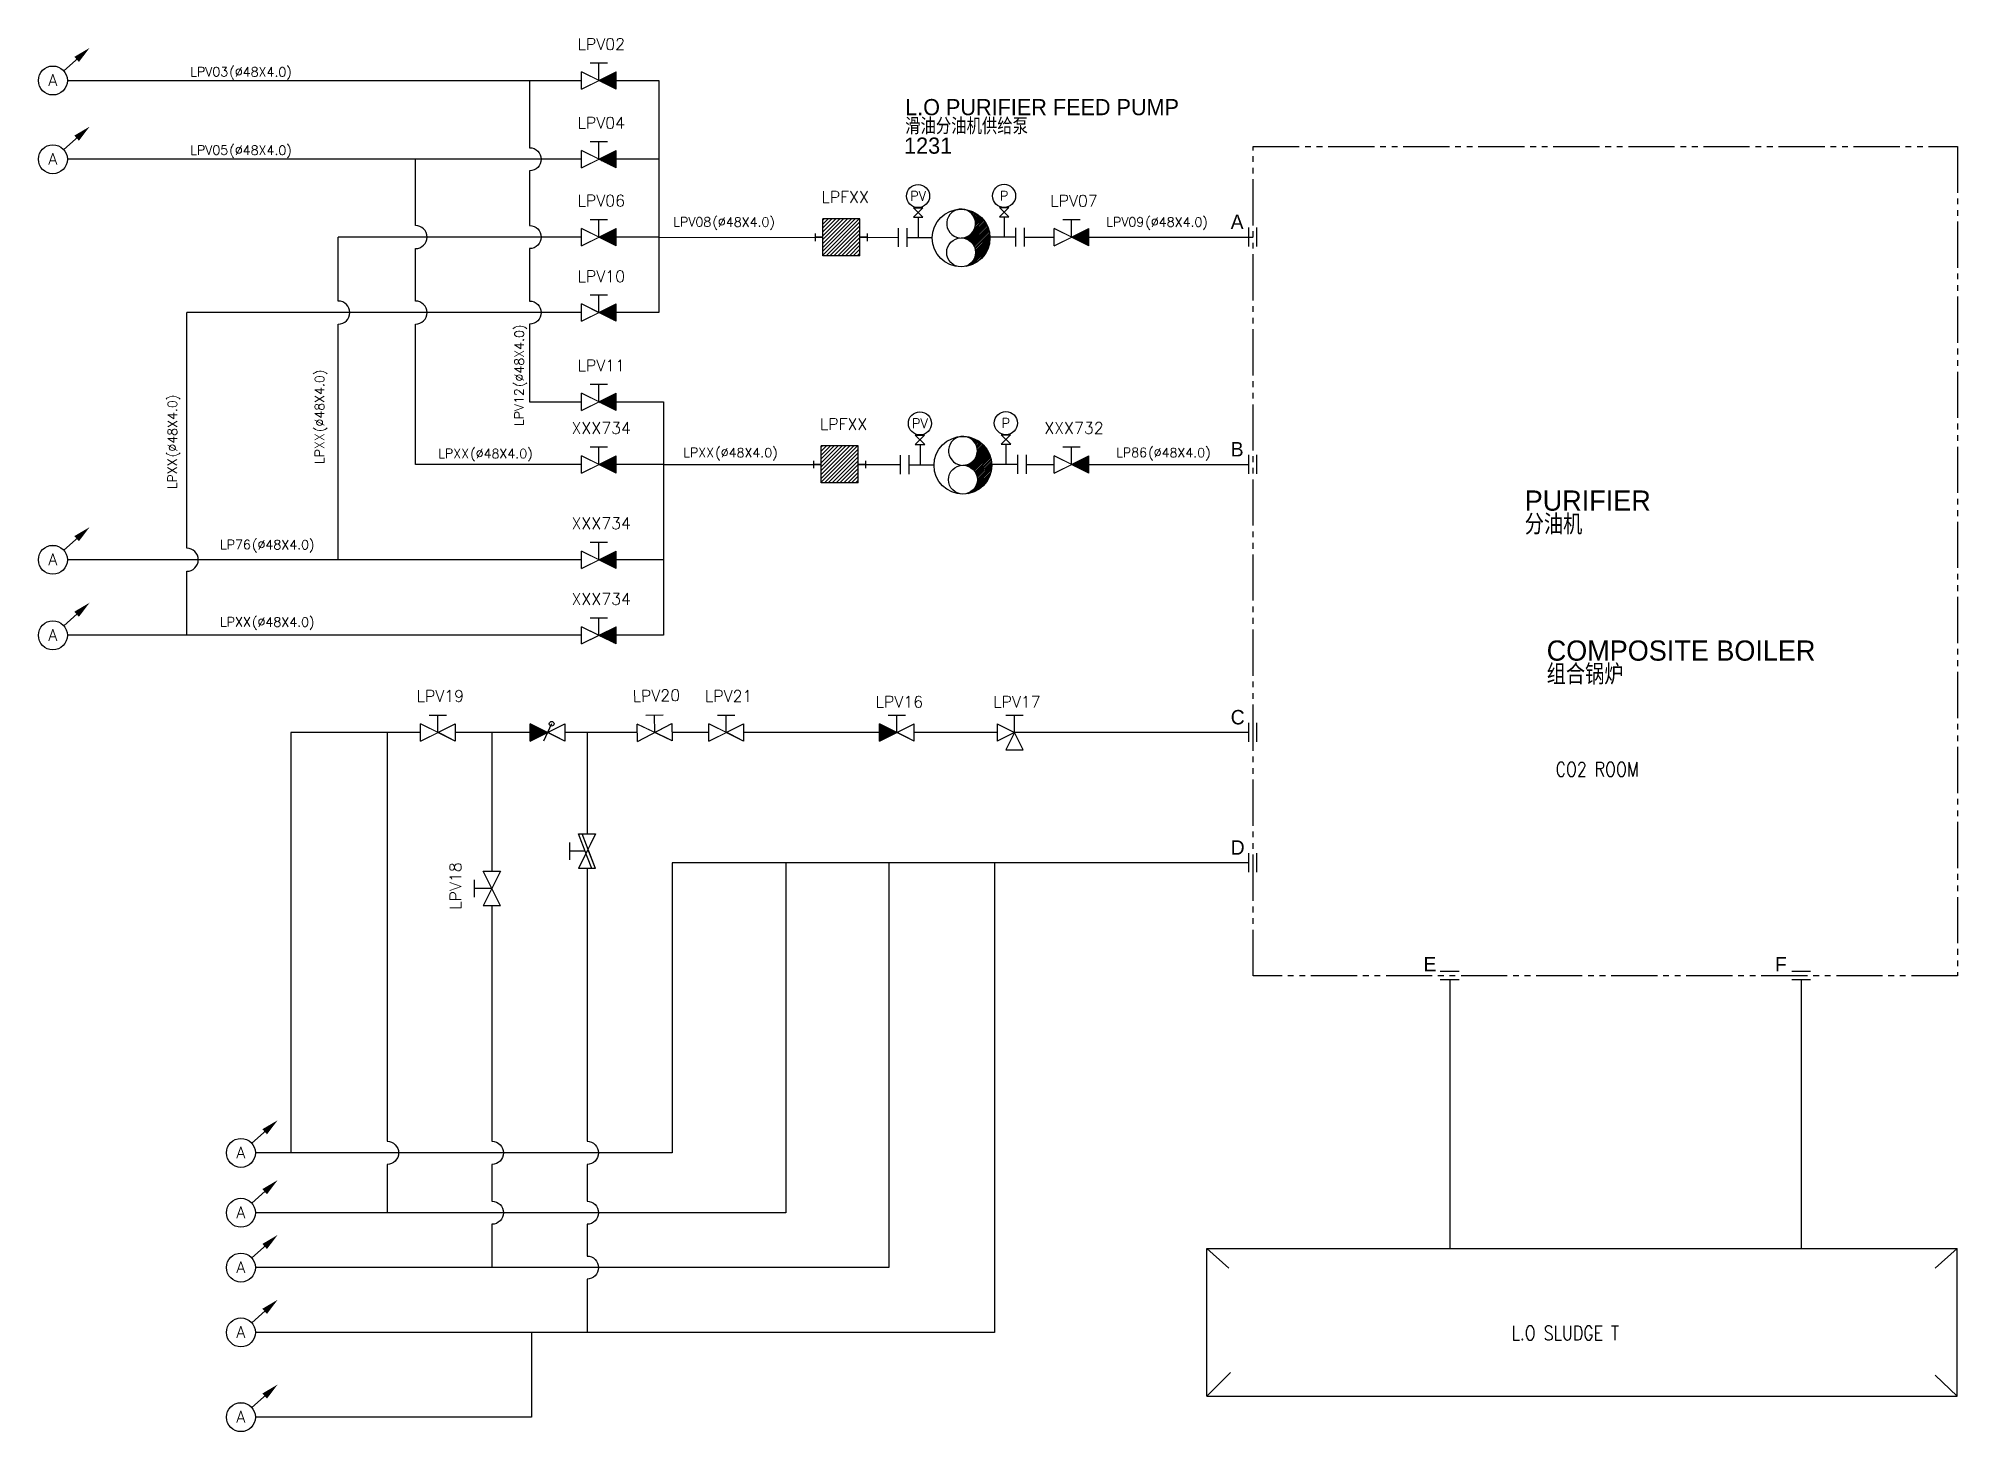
# Model space of a CAD drawing. Header units: millimetres. Extents: x 0 to 332, y 10 to 251.
import ezdxf
from ezdxf.enums import TextEntityAlignment as Align

# ---------------------------------------------------------------- set-up
doc = ezdxf.new("R2010")
doc.units = ezdxf.units.MM
doc.header["$MEASUREMENT"] = 0
doc.set_wipeout_variables(frame=1)
doc.linetypes.add('C_SOLID_L', pattern=[13, 8, -1, 1, -1, 1, -1])
for name, color, linetype in [('M001_Text', 2, 'Continuous'), ('M101_Equip', 221, 'Continuous'), ('M102_Equip_num', 2, 'Continuous'), ('M401_Hull', 4, 'Continuous'), ('M501_Pipe', 3, 'Continuous'), ('M503_Valve&Acces', 7, 'Continuous'), ('M504_Valve&Acces_num', 2, 'Continuous'), ('VALVE', 7, 'Continuous')]:
    doc.layers.add(name, color=color, linetype=linetype)
doc.styles.add('HZS', font='romans.shx', dxfattribs={"width": 0.8, "bigfont": 'hzdx.shx'})
doc.styles.add('ROMANC', font='romanc.shx', dxfattribs={"width": 0.8})
doc.styles.add('ROMANS', font='romans')
doc.styles.add('SYMED_CHINESE', font='short.shx', dxfattribs={"bigfont": 'hzdx.shx'})

# ---------------------------------------------------------------- blocks, each defined once
blk = doc.blocks.new('CONNECT_INNER')
at = {"color": 11}
blk.add_line((5.93, 5.27), (1.87, 1.66), dxfattribs=at)
blk.add_solid([(4.51, 3.21), (3.72, 4.1), (6.36, 5.65)], dxfattribs=at)
at = {"color": 2, "ltscale": 5, "style": 'ROMANS'}
blk.add_attdef('CODE', text='', height=2, dxfattribs=at).set_placement((-0.01, 0.07), align=Align.MIDDLE)
at = {"color": 0, "ltscale": 5, "style": 'SYMED_CHINESE', "flags": 1}
for tag, p in [('REMARKS', (10.9, -0.65)), ('SIZE', (8.37, 1.48))]:
    blk.add_attdef(tag, text='', height=2, dxfattribs=at).set_placement(p, align=Align.MIDDLE)
at = {"color": 40, "ltscale": 5, "flags": 1}
for tag, p, height, style in [('CONNE', (-3.88, -5.26), 2, 'ROMANS'), ('CONNC', (-3.94, -8.1), 3, 'SYMED_CHINESE')]:
    blk.add_attdef(tag, p, '', height=height, dxfattribs=dict(at, style=style))
blk.add_wipeout([(0.13, 2.5), (0.26, 2.49), (0.37, 2.48), (0.61, 2.43), (0.61, 2.43), (0.84, 2.36), (0.97, 2.31), (1.08, 2.26), (1.3, 2.14), (1.42, 2.06), (1.56, 1.96), (1.67, 1.87), (1.77, 1.78), (1.77, 1.78), (1.87, 1.66), (1.95, 1.57), (2.06, 1.42), (2.12, 1.33), (2.22, 1.16), (2.3, 1), (2.34, 0.91), (2.41, 0.69), (2.45, 0.52), (2.48, 0.34), (2.5, 0.1), (2.5, -0.13), (2.48, -0.37), (2.45, -0.54), (2.41, -0.7), (2.35, -0.87), (2.25, -1.11), (2.16, -1.27), (2.06, -1.43), (1.96, -1.56), (1.81, -1.74), (1.67, -1.87), (1.55, -1.97), (1.45, -2.04), (1.33, -2.13), (1.14, -2.23), (0.96, -2.31), (0.8, -2.37), (0.59, -2.43), (0.4, -2.47), (0.23, -2.5), (-0.03, -2.51), (-0.28, -2.49), (-0.64, -2.42), (-0.91, -2.34), (-1.19, -2.2), (-1.46, -2.03), (-1.66, -1.87), (-1.86, -1.68), (-1.96, -1.56), (-2.05, -1.44), (-2.18, -1.23), (-2.29, -1.02), (-2.38, -0.8), (-2.44, -0.56), (-2.47, -0.42), (-2.5, -0.21), (-2.51, 0), (-2.5, 0.17), (-2.49, 0.28), (-2.47, 0.4), (-2.45, 0.54), (-2.4, 0.72), (-2.35, 0.87), (-2.29, 1.02), (-2.18, 1.23), (-2.13, 1.32), (-2.06, 1.43), (-1.97, 1.55), (-1.86, 1.68), (-1.72, 1.82), (-1.59, 1.94), (-1.4, 2.08), (-1.29, 2.15), (-1.16, 2.22), (-0.98, 2.31), (-0.84, 2.36), (-0.66, 2.42), (-0.42, 2.47), (-0.09, 2.5), (0.1, 2.5)])
at = {"color": 11}
blk.add_circle((0, 0), 2.51, dxfattribs=at)
blk = doc.blocks.new('齿轮泵')
for p, q in [((0.54, 2.45), (0.52, 2.43)), ((0.66, 2.44), (0.63, 2.4)), ((0.77, 2.4), (0.72, 2.35)), ((0.88, 2.37), (0.81, 2.3)), ((0.99, 2.34), (0.89, 2.24)), ((1.1, 2.3), (0.97, 2.18)), ((1.19, 2.26), (1.05, 2.11)), ((1.28, 2.21), (1.11, 2.04)), ((1.38, 2.16), (1.18, 1.96)), ((1.47, 2.11), (1.23, 1.87)), ((1.56, 2.06), (1.28, 1.78)), ((1.64, 1.99), (1.32, 1.68)), ((1.71, 1.93), (1.35, 1.57)), ((1.79, 1.87), (1.38, 1.46)), ((1.87, 1.8), (1.4, 1.33)), ((1.94, 1.73), (1.4, 1.19)), ((0.36, 0.01), (0.32, -0.03)), ((0.55, 0.06), (0.44, -0.05)), ((0.81, 0.18), (0.55, -0.08)), ((2.2, 1.42), (0.66, -0.12)), ((2.25, 1.34), (0.75, -0.17)), ((2.3, 1.25), (0.84, -0.22)), ((2.35, 1.16), (0.92, -0.28)), ((2.4, 1.06), (1, -0.34)), ((2.45, 0.97), (1.07, -0.41)), ((2.49, 0.87), (1.13, -0.49)), ((2.52, 0.76), (1.2, -0.57)), ((2.13, 1.5), (1.21, 0.58)), ((2.55, 0.65), (1.24, -0.66)), ((2.59, 0.54), (1.29, -0.75)), ((2.07, 1.58), (1.33, 0.84)), ((2.61, 0.42), (1.33, -0.86)), ((2.62, 0.3), (1.36, -0.96)), ((2.01, 1.66), (1.38, 1.04)), ((2.64, 0.17), (1.39, -1.08)), ((2.65, 0.04), (1.4, -1.21)), ((0.95, -2.37), (2.51, -0.81)), ((2.57, -0.6), (1.06, -2.12)), ((2.43, -1.03), (1.17, -2.29)), ((2.61, -0.42), (1.31, -1.72)), ((2.63, -0.26), (1.38, -1.52)), ((2.65, -0.11), (1.4, -1.36)), ((1.48, -2.12), (2.27, -1.33)), ((0.62, -2.42), (0.57, -2.47)), ((1.01, -2.17), (0.75, -2.43))]:
    blk.add_line(p, q)
for centre, radius in [((0.15, -0.01), 2.5), ((0.15, -1.26), 1.25)]:
    blk.add_circle(centre, radius)
blk.add_arc((0.15, 1.24), 1.25, 270, 262.8878)
blk = doc.blocks.new('压力表及旋塞')
at = {"color": 7, "linetype": 'Continuous'}
blk.add_lwpolyline([(-0.82, 5.14), (0.8, 5.14), (-0.82, 3.52), (0.82, 3.52)], close=True, dxfattribs=at)
blk.add_lwpolyline([(0, 3.52), (0, 0)], dxfattribs=at)
blk.add_circle((-0.02, 7.16), 2, dxfattribs=at)
at = {"color": 2, "linetype": 'Continuous', "style": 'ROMANS'}
blk.add_attdef('SN', text='', height=1.66, dxfattribs=at).set_placement((-0.02, 7.16), align=Align.MIDDLE)
blk = doc.blocks.new('真空压力表及旋塞')
at = {"color": 7, "linetype": 'Continuous'}
blk.add_lwpolyline([(-0.82, 5.14), (0.8, 5.14), (-0.82, 3.52), (0.82, 3.52)], close=True, dxfattribs=at)
blk.add_lwpolyline([(0, 3.52), (0, 0)], dxfattribs=at)
blk.add_circle((-0.02, 7.16), 2, dxfattribs=at)
at = {"color": 2, "linetype": 'Continuous', "style": 'ROMANS'}
blk.add_attdef('SN', text='', height=1.66, dxfattribs=at).set_placement((-0.02, 7.16), align=Align.MIDDLE)
blk = doc.blocks.new('直通截止止回阀')
blk.add_wipeout([(-3, 1.5), (-3, -1.5), (0, 0)])
blk.add_line((-3, -1.5), (-3, 1.5))
blk.add_line((-3, -1.5), (-3, 1.5))
blk.add_wipeout([(0, 0), (3, 1.5), (3, -1.5)])
h = blk.add_hatch()
h.set_pattern_fill('ANSI31', color=256, scale=0.05, style=0)
h.set_pattern_definition([(45, (-1535.32346, 547.90707), (-0.112253202, 0.112253202), [])])
h.paths.add_polyline_path([(0, 0), (-3, 1.5), (-3, -1.5)])
for p, q in [((-3, -1.5), (3, 1.5)), ((3, -1.5), (-3, 1.5)), ((-1.5, 3), (1.5, 3)), ((0, 0), (0, 3)), ((3, -1.5), (3, 1.5)), ((3, -1.5), (3, 1.5))]:
    blk.add_line(p, q)
blk = doc.blocks.new('VALVE_CODE')
at = {"style": 'ROMANS', "flags": 1}
for tag, p in [('NAME', (-3.92, 0.56)), ('DN', (-2.6, 0.61)), ('PN', (-1.18, 0.47)), ('TYPE', (0.48, 0.45)), ('STANDARD', (1.45, 0.43)), ('MATERIAL(BODY)', (2.61, 0.46)), ('MATERIAL(DISC)', (3.99, 0.35)), ('MATERIAL(STEM)', (5.47, 0.39)), ('INSTALLING_FORM', (7.24, 0.42)), ('EXTENSION_ROD', (7.74, 0.39)), ('SURFACE_TREATMENT', (8.99, 0.3)), ('QTY.', (10.31, 0.41)), ('WEIGHT', (11.69, 0.23)), ('CERT.', (13.4, 0.32)), ('NAMEPLATE', (14.73, 0.26)), ('DWG._NAME', (16.24, 0.17)), ('REMARKS', (17.82, 0.31)), ('POR_NO.', (19.2, 0.21)), ('MATERIAL_CODE', (20.73, 0.09)), ('MOD.HISTORY', (22.19, 0.08))]:
    blk.add_attdef(tag, p, '', height=2, dxfattribs=at)
at = {"color": 2, "style": 'ROMANS'}
blk.add_attdef('CODE', text='', height=2, dxfattribs=at).set_placement((0.41, 1.3), align=Align.MIDDLE)
blk = doc.blocks.new('PIPE_CODE')
at = {"color": 2, "style": 'ROMANS'}
blk.add_attdef('CODE', text='', height=2, dxfattribs=at).set_placement((0.28, 0.9), align=Align.RIGHT)
at = {"color": 2, "style": 'ROMANS', "flags": 1}
blk.add_attdef('INSULATION', text='', height=2, dxfattribs=at).set_placement((4.91, 0.94), align=Align.CENTER)
at = {"color": 2, "style": 'ROMANS'}
for tag, p in [('SERVICE', (4.91, 0.88)), ('CLASS', (1.46, -2.93))]:
    blk.add_attdef(tag, text='', height=2, dxfattribs=at).set_placement(p, align=Align.CENTER)
blk.add_attdef('SIZE', (0.52, 0.86), '', height=2, dxfattribs=at)
at = {"color": 2, "style": 'ROMANS', "flags": 1}
for tag, p in [('DESIGN_PRESSURE', (1.52, 0.85)), ('DN', (2.08, 0.85)), ('DESIGN_TEMP', (2.46, 0.84)), ('MATERIAL', (4.52, 0.83)), ('PIPE_CONN.(JOINT)', (6.8, 0.91)), ("FITT'G", (7.54, 0.76)), ('PIPE_CONN.(GASKET)', (8.17, 0.8)), ('HYD.TEST(SHOP)', (9.93, 0.79)), ('HYD.TEST(SHIP)', (10.94, 0.8)), ('REMARK', (11.83, 0.8))]:
    blk.add_attdef(tag, p, '', height=2, dxfattribs=at)
blk = doc.blocks.new('直通单联滤器')
blk.add_wipeout([(-2.21, 2.21), (2.07, 2.21), (2.07, -2.07), (-2.21, -2.07)])
h = blk.add_hatch()
h.set_pattern_fill('ANSI31', color=256, scale=0.1, style=0)
h.set_pattern_definition([(45, (0, 0), (-0.224506, 0.224506), [])])
h.paths.add_polyline_path([(2.07, -2.07), (2.07, 2.21), (-2.21, 2.21), (-2.21, -2.07)])
for p, q in [((-3.07, 0.5), (-3.07, -0.36)), ((-3.07, 0.07), (-2.21, 0.07)), ((-2.21, 2.21), (2.07, 2.21)), ((-2.21, 2.21), (-2.21, -2.07)), ((2.07, 2.21), (2.07, -2.07)), ((2.07, 0.07), (2.93, 0.07)), ((2.93, 0.5), (2.93, -0.36)), ((-2.21, -2.07), (2.07, -2.07))]:
    blk.add_line(p, q)
blk = doc.blocks.new('FITT_CODE')
at = {"color": 2, "style": 'ROMANS'}
blk.add_attdef('CODE', text='', height=2, dxfattribs=at).set_placement((0, 1.07), align=Align.MIDDLE)
at = {"style": 'ROMANS', "flags": 1}
for tag, p in [('STANDARD', (4.27, 0)), ('NAME', (19.65, 0)), ('DN', (27.56, 0)), ('PN', (31.76, 0)), ('MATERIAL', (35.9, 0)), ('QTY.', (-4.01, -3.07)), ('CERT.', (3.14, -3.07)), ('NAMEPLATE', (11.84, -3.07)), ('REMARKS', (29.8, -3.07)), ('WEIGHT', (-3.74, -5.98)), ('SURFACE_TREATMENT', (7.76, -5.98)), ('MATERIAL_CODE', (40.55, -5.98)), ('POR_NO.', (-3.74, -9.04)), ('DWG._NAME', (11.39, -9.04)), ('MOD.HISTORY', (-3.74, -12.18))]:
    blk.add_attdef(tag, p, '', height=2, dxfattribs=at)
blk = doc.blocks.new('EQUIP_CODE')
at = {"linetype": 'Continuous', "style": 'SYMED_CHINESE'}
for tag, p in [('NAMEE', (0, 0)), ('NAMEC', (0, -4.12)), ('CAPACITY', (-0.23, -13.04))]:
    blk.add_attdef(tag, p, '', height=3.5, dxfattribs=at)
at = {"linetype": 'Continuous', "style": 'SYMED_CHINESE', "flags": 1}
blk.add_attdef('MARK', text='', height=3.5, dxfattribs=at).set_placement((-5.31, 1.22), align=Align.MIDDLE)
for tag, p in [('TYPE', (0, -8.55)), ('QTY.', (-0.14, -17.18)), ('WGT.(KG)', (0, -21.67)), ('MANUFACTURE', (0, -25.93)), ('REMARKS', (0, -29.65))]:
    blk.add_attdef(tag, p, '', height=3.5, dxfattribs=at)
blk = doc.blocks.new('CODE_TANK')
at = {"linetype": 'Continuous', "width": 0.8}
for tag, p, height, style in [('NAME(E)', (0, 0), 2.5, 'ROMANC'), ('NAME(C)', (0, -5.03), 3.5, 'HZS')]:
    blk.add_attdef(tag, p, '', height=height, dxfattribs=dict(at, style=style))
at = {"linetype": 'Continuous', "style": 'SYMED_CHINESE'}
blk.add_attdef('CAPACITY', (0, -11.33), '', height=3.5, dxfattribs=at)
at = {"linetype": 'Continuous', "style": 'SYMED_CHINESE', "flags": 1}
for tag, p in [('LOCATION', (0, -15.56)), ('REMARKS', (0.23, -19.91))]:
    blk.add_attdef(tag, p, '', height=3.5, dxfattribs=at)
blk = doc.blocks.new('直角截止阀')
blk.add_wipeout([(-3, 1.5), (-3, -1.5), (0, 0)])
blk.add_line((-1.5, 3), (1.5, 3))
blk.add_wipeout([(-1.5, -3), (1.5, -3), (0, 0)])
for p, q in [((-3, 1.5), (-3, -1.5)), ((-3, 1.5), (0, 0)), ((0, 0), (-3, -1.5)), ((0, 0), (-1.5, -3)), ((0, 0), (0, 3)), ((1.5, -3), (0, 0)), ((-1.5, -3), (1.5, -3))]:
    blk.add_line(p, q)
blk = doc.blocks.new('板式止回阀')
blk.add_wipeout([(-3, 1.5), (-3, -1.5), (0, 0)])
at = {"layer": 'VALVE'}
blk.add_line((-3, -1.5), (-3, 1.5), dxfattribs=at)
blk.add_wipeout([(0, 0), (3, 1.5), (3, -1.5)])
h = blk.add_hatch()
h.set_pattern_fill('ANSI31', color=256, scale=0.05, style=0)
h.set_pattern_definition([(45, (-1535.37231, 577.35505), (-0.112253202, 0.112253202), [])])
h.paths.add_polyline_path([(0, 0), (-3, 1.5), (-3, -1.5)])
for p, q in [((-3, -1.5), (3, 1.5)), ((3, -1.5), (-3, 1.5)), ((0.71, 1.5), (-0.71, -1.5)), ((3, 1.5), (3, -1.5))]:
    blk.add_line(p, q, dxfattribs=at)
blk.add_circle((0.71, 1.5), 0.405, dxfattribs=at)
blk = doc.blocks.new('蝶阀')
blk.add_wipeout([(-3, 1.5), (-3, -1.5), (0.37, -0.18)])
blk.add_line((-3, -1.5), (-3, 1.5))
blk.add_wipeout([(3, 1.5), (-0.37, 0.18), (3, -1.5)])
for p, q in [((3, -1.5), (-3, 1.5)), ((-3, -0.85), (3, 1.5)), ((-3, -1.5), (3, 0.85)), ((-1.5, 3), (1.5, 3)), ((0, 0.33), (0, 3)), ((3, 1.5), (3, -1.5))]:
    blk.add_line(p, q)
blk = doc.blocks.new('直通截止阀')
blk.add_wipeout([(-3, -1.5), (-3, 1.5), (0, 0)])
blk.add_line((-3, -1.5), (-3, 1.5))
blk.add_wipeout([(3, 1.5), (3, -1.5), (0, 0)])
for p, q in [((3, -1.5), (-3, 1.5)), ((-3, -1.5), (3, 1.5)), ((-1.5, 3), (1.5, 3)), ((0, 0), (0, 3)), ((3, 1.5), (3, -1.5))]:
    blk.add_line(p, q)

msp = doc.modelspace()

# ---------------------------------------------------------------- linework, layer by layer
at = {"layer": 'M101_Equip', "ltscale": 134.916}
for p, q in [((148.87, 215.33), (148.87, 218.6)), ((150.38, 215.33), (150.38, 218.6)), ((169.22, 215.38), (169.22, 218.65)), ((170.72, 215.38), (170.72, 218.65)), ((209.53, 215.4), (209.53, 218.67)), ((210.95, 215.4), (210.95, 218.67)), ((149.19, 175.96), (149.19, 179.23)), ((150.7, 175.96), (150.7, 179.23)), ((169.54, 176.01), (169.54, 179.28)), ((171.04, 176.01), (171.04, 179.28)), ((209.53, 176.01), (209.53, 179.28)), ((210.95, 176.01), (210.95, 179.28)), ((209.53, 129.59), (209.53, 132.86)), ((210.95, 129.59), (210.95, 132.86)), ((209.53, 107.02), (209.53, 110.29)), ((210.95, 107.02), (210.95, 110.29)), ((242.7, 89.86), (245.98, 89.86)), ((303.59, 89.86), (306.86, 89.86)), ((242.7, 88.44), (245.98, 88.44)), ((303.59, 88.44), (306.86, 88.44))]:
    msp.add_line(p, q, dxfattribs=at)
at = {"layer": 'M101_Equip'}
for p, q in [((150.38, 216.97), (154.75, 216.97)), ((169.22, 217.01), (164.81, 217.01)), ((150.7, 177.59), (155.07, 177.59)), ((169.54, 177.64), (165.13, 177.64))]:
    msp.add_line(p, q, dxfattribs=at)
at = {"layer": 'M101_Equip', "linetype": 'C_SOLID_L'}
msp.add_lwpolyline([(210.29, 232.71), (332.31, 232.71), (332.31, 89.05), (210.29, 89.05)], close=True, dxfattribs=at)
at = {"layer": 'M401_Hull'}
for p, q in [((202.25, 41.83), (332.22, 41.83)), ((202.25, 25.7), (202.25, 41.83)), ((202.25, 41.83), (206.11, 38.42)), ((202.25, 41.83), (332.22, 41.83)), ((202.25, 16.23), (202.25, 41.83)), ((202.25, 41.83), (206.11, 38.42)), ((332.22, 41.83), (328.41, 38.4)), ((332.22, 41.83), (328.41, 38.4)), ((332.22, 41.83), (328.41, 38.4)), ((332.22, 25.7), (332.22, 41.83)), ((332.22, 25.7), (332.22, 41.83)), ((332.22, 16.23), (332.22, 41.83)), ((202.25, 16.23), (206.36, 20.35)), ((332.22, 16.23), (328.41, 19.87)), ((332.22, 16.23), (328.41, 19.87)), ((332.22, 16.23), (328.41, 19.87)), ((202.25, 16.23), (332.22, 16.23)), ((202.25, 16.23), (332.22, 16.23))]:
    msp.add_line(p, q, dxfattribs=at)
at = {"layer": 'M501_Pipe', "color": 3}
for p, q in [((107.39, 217.03), (148.87, 216.97)), ((108.15, 177.64), (149.19, 177.64))]:
    msp.add_line(p, q, dxfattribs=at)
for points in [[(2.41, 244.15), (107.39, 244.15), (107.39, 203.94), (25.59, 203.94)], [(107.39, 230.51), (2.41, 230.51)], [(107.39, 217.03), (51.83, 217.03)], [(170.72, 217.01), (210.29, 217.01)], [(84.98, 188.48), (108.15, 188.48), (108.15, 148.04), (3.16, 148.04)], [(108.15, 177.64), (65.21, 177.64)], [(171.04, 177.64), (209.53, 177.64)], [(108.15, 161.13), (3.16, 161.13)], [(209.53, 131.22), (43.6, 131.22)], [(43.6, 131.22), (43.6, 58.39)], [(60.29, 131.22), (60.29, 66.77)], [(94.92, 131.22), (94.92, 66.77)], [(209.53, 108.65), (109.69, 108.65)], [(109.69, 108.65), (109.69, 66.77)], [(129.35, 108.65), (129.35, 66.77)], [(147.18, 108.65), (147.18, 66.77)], [(165.51, 108.65), (165.51, 66.77)], [(244.34, 88.44), (244.34, 41.84)], [(305.23, 88.44), (305.23, 41.84)], [(165.51, 66.77), (165.51, 27.29), (34.56, 27.29)], [(147.18, 66.77), (147.18, 38.52), (34.98, 38.52)], [(129.35, 66.77), (129.35, 48.02), (34.98, 48.02)], [(109.69, 66.77), (109.69, 58.39), (34.98, 58.39)], [(85.33, 27.29), (85.33, 12.61), (34.77, 12.61)]]:
    msp.add_lwpolyline(points, dxfattribs=at)
at = {"layer": 'M501_Pipe'}
for points in [[(84.98, 244.15), (84.98, 232.51), (84.98, 232.51, -1), (84.98, 228.51), (84.98, 228.51), (84.98, 219.03), (84.98, 219.03, -1), (84.98, 215.03), (84.98, 215.03), (84.98, 205.94), (84.98, 205.94, -1), (84.98, 201.94), (84.98, 201.94), (84.98, 188.48)], [(65.21, 177.64), (65.21, 201.94), (65.21, 201.94, 1), (65.21, 205.94), (65.21, 205.94), (65.21, 215.03), (65.21, 215.03, 1), (65.21, 219.03), (65.21, 219.03), (65.21, 230.51)], [(51.83, 161.13), (51.83, 201.94), (51.83, 201.94, 1), (51.83, 205.94), (51.83, 205.94), (51.83, 217.03)], [(25.59, 148.04), (25.59, 159.13), (25.59, 159.13, 1), (25.59, 163.13), (25.59, 163.13), (25.59, 203.94)], [(60.29, 66.77), (60.29, 60.39), (60.29, 60.39, -1), (60.29, 56.39), (60.29, 56.39), (60.29, 48.02)], [(78.44, 66.77), (78.44, 60.39), (78.44, 60.39, -1), (78.44, 56.39), (78.44, 56.39), (78.44, 50.02), (78.44, 50.02, -1), (78.44, 46.02), (78.44, 46.02), (78.44, 38.52)], [(94.92, 66.77), (94.92, 60.39), (94.92, 60.39, -1), (94.92, 56.39), (94.92, 56.39), (94.92, 50.02), (94.92, 50.02, -1), (94.92, 46.02), (94.92, 46.02), (94.92, 40.52), (94.92, 40.52, -1), (94.92, 36.52), (94.92, 36.52), (94.92, 27.29)]]:
    msp.add_lwpolyline(points, format="xyb", dxfattribs=at)
msp.add_lwpolyline([(78.44, 131.22), (78.44, 66.77)], dxfattribs=at)

# ---------------------------------------------------------------- block references
at = {"layer": 'M001_Text'}
for p, values in [((262.68, 123.59), {'NAME(E)': 'CO2 ROOM'}), ((255.04, 25.93), {'NAME(E)': 'L.O SLUDGE T'})]:
    msp.add_blockref('CODE_TANK', p, dxfattribs=at).add_auto_attribs(values)
at = {"layer": 'M101_Equip', "xscale": 2, "yscale": 2, "zscale": 2}
for p in [(159.42, 216.89), (159.73, 177.52)]:
    msp.add_blockref('齿轮泵', p, dxfattribs=at)
at = {"layer": 'M102_Equip_num'}
ref = msp.add_blockref('EQUIP_CODE', (150.02, 238.14), dxfattribs=dict(at, xscale=0.8, yscale=0.8, zscale=0.8))
ref.add_attrib('NAMEE', 'L.O PURIFIER FEED PUMP', (150.02, 238.14), dxfattribs={"layer": '0', "linetype": 'Continuous', "height": 2.8, "style": 'SYMED_CHINESE'})
ref.add_attrib('NAMEC', '滑油分油机供给泵', (150.02, 234.84), dxfattribs={"layer": '0', "linetype": 'Continuous', "height": 2.8, "style": 'SYMED_CHINESE'})
ref.add_attrib('CAPACITY', '1231', (149.84, 231.47), dxfattribs={"layer": '0', "linetype": 'Continuous', "height": 2.8, "style": 'SYMED_CHINESE'})
for p, values in [((257.33, 169.63), {'NAMEE': 'PURIFIER', 'NAMEC': '分油机'}), ((261.14, 143.65), {'NAMEE': 'COMPOSITE BOILER', 'NAMEC': '组合锅炉'})]:
    msp.add_blockref('EQUIP_CODE', p, dxfattribs=at).add_auto_attribs(values)
at = {"layer": 'M401_Hull', "xscale": 0.8, "yscale": 0.8, "zscale": 0.8}
for p, values in [((32.55, 244.15), {'CODE': 'LPV03', 'SIZE': '(%%C48X4.0)'}), ((32.55, 230.58), {'CODE': 'LPV05', 'SIZE': '(%%C48X4.0)'}), ((116.22, 218.13), {'CODE': 'LPV08', 'SIZE': '(%%C48X4.0)'}), ((191.21, 218.13), {'CODE': 'LPV09', 'SIZE': '(%%C48X4.0)'}), ((74.27, 178.03), {'CODE': 'LPXX', 'SIZE': '(%%C48X4.0)'}), ((116.71, 178.19), {'CODE': 'LPXX', 'SIZE': '(%%C48X4.0)'}), ((191.69, 178.19), {'CODE': 'LP86', 'SIZE': '(%%C48X4.0)'}), ((36.48, 162.24), {'CODE': 'LP76', 'SIZE': '(%%C48X4.0)'}), ((36.48, 148.84), {'CODE': 'LPXX', 'SIZE': '(%%C48X4.0)'})]:
    msp.add_blockref('PIPE_CODE', p, dxfattribs=at).add_auto_attribs(values)
at = {"layer": 'M401_Hull', "xscale": 0.8, "yscale": 0.8, "zscale": 0.8, "rotation": 90}
for p, values in [((84.67, 190.63), {'CODE': 'LPV12', 'SIZE': '(%%C48X4.0)'}), ((50.09, 182.82), {'CODE': 'LPXX', 'SIZE': '(%%C48X4.0)'}), ((24.6, 178.47), {'CODE': 'LPXX', 'SIZE': '(%%C48X4.0)'})]:
    msp.add_blockref('PIPE_CODE', p, dxfattribs=at).add_auto_attribs(values)
at = {"layer": 'M503_Valve&Acces'}
for name, p, values in [('真空压力表及旋塞', (152.28, 216.97), {'SN': 'PV'}), ('压力表及旋塞', (167.17, 217.01), {'SN': 'P'}), ('FITT_CODE', (139.63, 222.89), {'CODE': 'LPFXX'}), ('真空压力表及旋塞', (152.6, 177.59), {'SN': 'PV'}), ('压力表及旋塞', (167.49, 177.64), {'SN': 'P'}), ('FITT_CODE', (139.36, 183.54), {'CODE': 'LPFXX'})]:
    msp.add_blockref(name, p, dxfattribs=at).add_auto_attribs(values)
at = {"layer": 'M504_Valve&Acces_num'}
for p, values in [((96.98, 249.15), {'CODE': 'LPV02'}), ((96.98, 235.51), {'CODE': 'LPV04'}), ((96.98, 222.03), {'CODE': 'LPV06'}), ((178.86, 222.01), {'CODE': 'LPV07'}), ((96.98, 208.94), {'CODE': 'LPV10'}), ((96.98, 193.48), {'CODE': 'LPV11'}), ((96.98, 182.64), {'CODE': 'XXX734'}), ((178.86, 182.64), {'CODE': 'XXX732'}), ((96.98, 166.13), {'CODE': 'XXX734'}), ((96.98, 153.04), {'CODE': 'XXX734'}), ((69.1, 136.22), {'CODE': 'LPV19'}), ((119.04, 136.22), {'CODE': 'LPV21'})]:
    msp.add_blockref('VALVE_CODE', p, dxfattribs=at).add_auto_attribs(values)
for p, rotation, values in [((106.55, 136.29), 1.269998585980467, {'CODE': 'LPV20'}), ((73.44, 104.19), 89.99999999999999, {'CODE': 'LPV18'})]:
    msp.add_blockref('VALVE_CODE', p, dxfattribs=dict(at, rotation=rotation)).add_auto_attribs(values)

# ---------------------------------------------------------------- texts
at = {"layer": 'M001_Text', "style": 'SYMED_CHINESE'}
for s, p in [('A', (206.41, 218.42)), ('B', (206.41, 179.03)), ('C', (206.41, 132.61)), ('D', (206.41, 110.04)), ('E', (239.8, 89.83)), ('F', (300.69, 89.83))]:
    msp.add_text(s, height=2.5, dxfattribs=at).set_placement(p)

# ---------------------------------------------------------------- next in the draw order: block references
msp.add_blockref('直角截止阀', (168.97, 131.22))
at = {"layer": 'M001_Text'}
for p in [(2.41, 244.15), (2.41, 230.51), (2.41, 161.13), (2.41, 148.04), (34.98, 58.39), (34.98, 48.02), (34.98, 27.29), (34.98, 12.61)]:
    msp.add_blockref('CONNECT_INNER', p, dxfattribs=at).add_auto_attribs({'CODE': 'A'})
at = {"layer": 'M503_Valve&Acces', "xscale": -1}
for p in [(96.98, 244.15), (96.98, 230.51), (96.98, 217.03), (178.86, 217.01), (96.98, 203.94), (96.98, 188.48), (96.98, 177.64), (178.86, 177.64), (96.98, 161.13), (96.98, 148.04)]:
    msp.add_blockref('直通截止止回阀', p, dxfattribs=at)
at = {"layer": 'M503_Valve&Acces', "xscale": 1.5, "yscale": 1.5, "zscale": 1.5, "rotation": 180}
for p in [(138.87, 217.09), (138.6, 177.75)]:
    msp.add_blockref('直通单联滤器', p, dxfattribs=at)
at = {"layer": 'M503_Valve&Acces'}
for name, p in [('直通截止阀', (69.1, 131.22)), ('板式止回阀', (88.09, 131.22)), ('直通截止阀', (119.04, 131.22)), ('直通截止止回阀', (148.61, 131.22))]:
    msp.add_blockref(name, p, dxfattribs=at)
for name, p, rotation in [('直通截止阀', (106.66, 131.22), 1.269998585980467), ('蝶阀', (94.92, 110.64), 90), ('直通截止阀', (78.44, 104.19), 89.99999999999999)]:
    msp.add_blockref(name, p, dxfattribs=dict(at, rotation=rotation))

# ---------------------------------------------------------------- next in the draw order: block references
at = {"layer": 'M001_Text'}
msp.add_blockref('CONNECT_INNER', (34.98, 38.52), dxfattribs=at).add_auto_attribs({'CODE': 'A'})
at = {"layer": 'M504_Valve&Acces_num'}
for p, values in [((148.61, 135.22), {'CODE': 'LPV16'}), ((168.97, 135.22), {'CODE': 'LPV17'})]:
    msp.add_blockref('VALVE_CODE', p, dxfattribs=at).add_auto_attribs(values)

doc.saveas('drawing.dxf')
